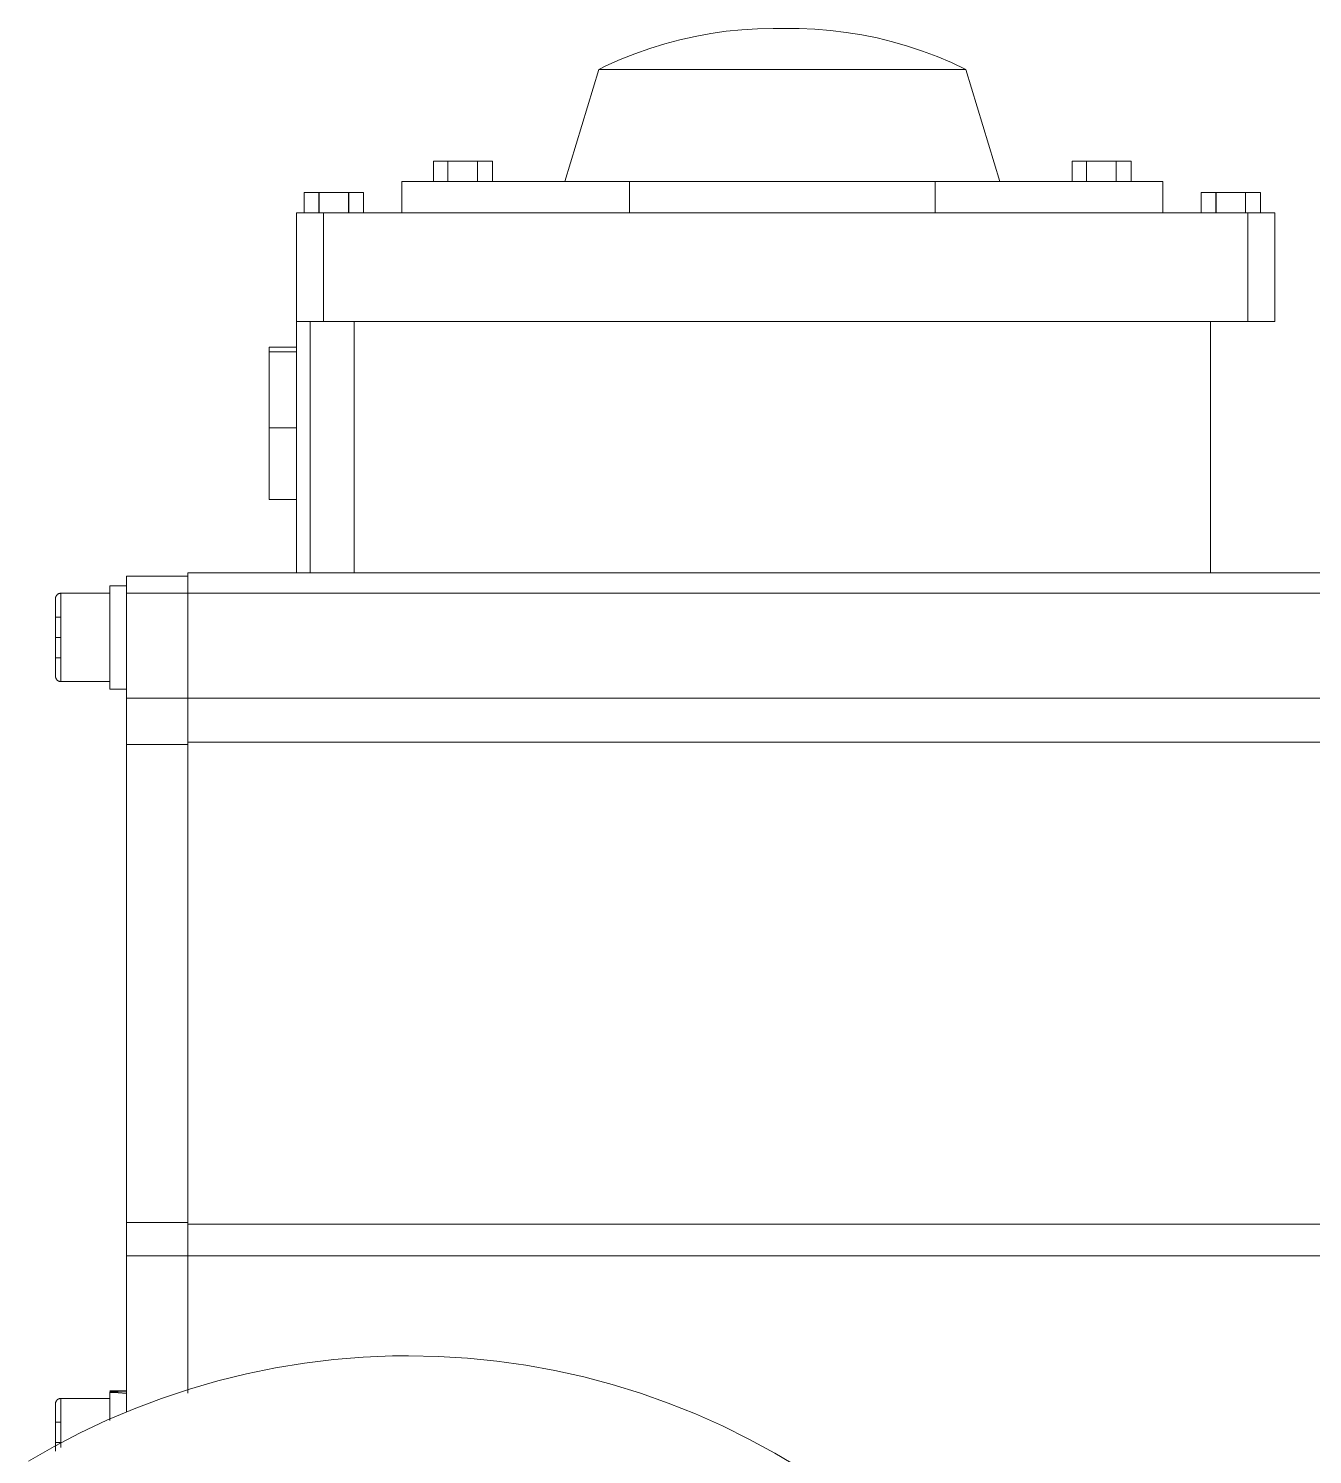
# Model space of a CAD drawing. Extents: x 0 to 160756, y 0 to 229247.
# Drawn here: x 46963.9 to 47152.9, y 70209.9 to 70419.8 of the extents above; entities that cross this region are included whole.
import ezdxf

# ---------------------------------------------------------------- set-up
doc = ezdxf.new("R2010")
doc.units = 0
doc.header["$LTSCALE"] = 10
doc.layers.add('XCM7P30CDA$0$G-IMPT', color=252, linetype='Continuous', lineweight=5)
doc.layers.add('XCM7P30CDA$0$細線', color=252, linetype='Continuous', lineweight=5)
doc.layers.add('XCM7P30CDA$0$U-CDA-PIPE', color=252, linetype='Continuous')

# ---------------------------------------------------------------- blocks, each defined once
blk = doc.blocks.new('XCM7P30CDA$0$控制閥-150mm - 150A_m_dwg-1112871-閥組')
at = {"layer": 'XCM7P30CDA$0$G-IMPT'}
for p, q in [((166253.7, -5655.58), (166255.02, -5655.6)), ((166255.02, -5655.6), (166256.34, -5655.58)), ((166228.02, -5661.6), (166223.02, -5678.1)), ((166228.02, -5661.6), (166250.33, -5661.6)), ((166228.02, -5661.6), (166282.02, -5661.6)), ((166228.02, -5661.6), (166282.02, -5661.6)), ((166282.02, -5661.6), (166228.02, -5661.6)), ((166250.58, -5661.6), (166282.02, -5661.6)), ((166287.02, -5678.1), (166282.02, -5661.6)), ((166203.67, -5678.1), (166203.67, -5675.1)), ((166205.88, -5675.1), (166203.67, -5675.1)), ((166203.67, -5678.1), (166203.67, -5675.1)), ((166205.88, -5675.1), (166203.67, -5675.1)), ((166205.88, -5678.1), (166205.88, -5675.1)), ((166210.23, -5675.1), (166205.88, -5675.1)), ((166205.88, -5678.1), (166205.88, -5675.1)), ((166210.23, -5675.1), (166205.88, -5675.1)), ((166210.23, -5678.1), (166210.23, -5675.1)), ((166212.37, -5675.1), (166210.23, -5675.1)), ((166210.23, -5678.1), (166210.23, -5675.1)), ((166212.37, -5675.1), (166210.23, -5675.1)), ((166212.37, -5678.1), (166212.37, -5675.1)), ((166212.37, -5678.1), (166212.37, -5675.1)), ((166297.67, -5678.1), (166297.67, -5675.1)), ((166299.88, -5675.1), (166297.67, -5675.1)), ((166297.67, -5678.1), (166297.67, -5675.1)), ((166299.88, -5675.1), (166297.67, -5675.1)), ((166299.88, -5678.1), (166299.88, -5675.1)), ((166304.23, -5675.1), (166299.88, -5675.1)), ((166299.88, -5678.1), (166299.88, -5675.1)), ((166304.23, -5675.1), (166299.88, -5675.1)), ((166304.23, -5678.1), (166304.23, -5675.1)), ((166306.37, -5675.1), (166304.23, -5675.1)), ((166304.23, -5678.1), (166304.23, -5675.1)), ((166306.37, -5675.1), (166304.23, -5675.1)), ((166306.37, -5678.1), (166306.37, -5675.1)), ((166306.37, -5678.1), (166306.37, -5675.1)), ((166199.02, -5678.1), (166232.52, -5678.1)), ((166199.02, -5682.7), (166199.02, -5678.1)), ((166205.88, -5678.1), (166203.67, -5678.1)), ((166205.88, -5678.1), (166203.67, -5678.1)), ((166210.23, -5678.1), (166205.88, -5678.1)), ((166210.23, -5678.1), (166205.88, -5678.1)), ((166212.37, -5678.1), (166210.23, -5678.1)), ((166212.37, -5678.1), (166210.23, -5678.1)), ((166287.02, -5678.1), (166223.02, -5678.1)), ((166223.02, -5678.1), (166287.02, -5678.1)), ((166277.52, -5678.1), (166232.52, -5678.1)), ((166232.52, -5678.1), (166277.52, -5678.1)), ((166232.52, -5682.7), (166232.52, -5678.1)), ((166232.52, -5682.7), (166232.52, -5678.1)), ((166277.52, -5678.1), (166311.02, -5678.1)), ((166277.52, -5682.7), (166277.52, -5678.1)), ((166277.52, -5682.7), (166277.52, -5678.1)), ((166299.88, -5678.1), (166297.67, -5678.1)), ((166299.88, -5678.1), (166297.67, -5678.1)), ((166304.23, -5678.1), (166299.88, -5678.1)), ((166304.23, -5678.1), (166299.88, -5678.1)), ((166306.37, -5678.1), (166304.23, -5678.1)), ((166306.37, -5678.1), (166304.23, -5678.1)), ((166311.02, -5678.1), (166311.02, -5682.7)), ((166184.67, -5682.7), (166184.67, -5679.7)), ((166186.83, -5679.7), (166184.67, -5679.7)), ((166186.83, -5679.7), (166184.67, -5679.7)), ((166184.67, -5682.7), (166184.67, -5679.81)), ((166186.83, -5682.7), (166186.83, -5679.7)), ((166191.18, -5679.7), (166186.83, -5679.7)), ((166191.18, -5679.7), (166186.83, -5679.7)), ((166186.83, -5682.7), (166186.83, -5679.81)), ((166186.86, -5682.7), (166186.86, -5679.81)), ((166186.86, -5682.7), (166186.86, -5679.81)), ((166191.18, -5682.7), (166191.18, -5679.7)), ((166193.37, -5679.7), (166191.18, -5679.7)), ((166193.37, -5679.7), (166191.18, -5679.7)), ((166191.18, -5682.7), (166191.18, -5679.81)), ((166191.21, -5679.81), (166191.21, -5682.7)), ((166191.21, -5679.81), (166191.21, -5682.7)), ((166193.37, -5682.7), (166193.37, -5679.7)), ((166193.37, -5682.7), (166193.37, -5679.81)), ((166316.67, -5682.7), (166316.67, -5679.7)), ((166318.83, -5679.7), (166316.67, -5679.7)), ((166318.83, -5679.7), (166316.67, -5679.7)), ((166316.67, -5682.7), (166316.67, -5679.81)), ((166318.83, -5682.7), (166318.83, -5679.7)), ((166323.18, -5679.7), (166318.83, -5679.7)), ((166323.18, -5679.7), (166318.83, -5679.7)), ((166318.83, -5682.7), (166318.83, -5679.81)), ((166318.86, -5682.7), (166318.86, -5679.81)), ((166318.86, -5682.7), (166318.86, -5679.81)), ((166323.18, -5682.7), (166323.18, -5679.7)), ((166325.37, -5679.7), (166323.18, -5679.7)), ((166325.37, -5679.7), (166323.18, -5679.7)), ((166323.18, -5682.7), (166323.18, -5679.81)), ((166323.21, -5679.81), (166323.21, -5682.7)), ((166323.21, -5679.81), (166323.21, -5682.7)), ((166325.37, -5682.7), (166325.37, -5679.7)), ((166325.37, -5682.7), (166325.37, -5679.81)), ((166182.52, -5682.7), (166182.52, -5698.7)), ((166186.52, -5682.7), (166182.52, -5682.7)), ((166182.52, -5682.7), (166186.52, -5682.7)), ((166182.52, -5682.7), (166182.52, -5698.7)), ((166182.52, -5698.7), (166182.52, -5682.7)), ((166186.83, -5682.7), (166184.67, -5682.7)), ((166186.83, -5682.7), (166184.67, -5682.7)), ((166186.52, -5698.7), (166186.52, -5682.7)), ((166186.52, -5682.7), (166322.52, -5682.7)), ((166186.52, -5682.7), (166186.52, -5698.7)), ((166191.18, -5682.7), (166186.83, -5682.7)), ((166191.18, -5682.7), (166186.83, -5682.7)), ((166193.37, -5682.7), (166191.18, -5682.7)), ((166193.37, -5682.7), (166191.18, -5682.7)), ((166232.52, -5682.7), (166199.02, -5682.7)), ((166277.52, -5682.7), (166232.52, -5682.7)), ((166232.52, -5682.7), (166277.52, -5682.7)), ((166311.02, -5682.7), (166277.52, -5682.7)), ((166318.83, -5682.7), (166316.67, -5682.7)), ((166318.83, -5682.7), (166316.67, -5682.7)), ((166323.18, -5682.7), (166318.83, -5682.7)), ((166323.18, -5682.7), (166318.83, -5682.7)), ((166322.52, -5682.7), (166322.52, -5698.7)), ((166322.52, -5682.7), (166326.52, -5682.7)), ((166326.52, -5682.7), (166322.52, -5682.7)), ((166322.52, -5698.7), (166322.52, -5682.7)), ((166325.37, -5682.7), (166323.18, -5682.7)), ((166325.37, -5682.7), (166323.18, -5682.7)), ((166326.52, -5698.7), (166326.52, -5682.7)), ((166326.52, -5682.7), (166326.52, -5698.7)), ((166326.52, -5698.7), (166326.52, -5682.7)), ((166186.52, -5698.7), (166182.52, -5698.7)), ((166182.52, -5698.7), (166186.52, -5698.7)), ((166322.52, -5698.7), (166186.52, -5698.7)), ((166318.02, -5698.7), (166192.02, -5698.7)), ((166192.02, -5698.7), (166192.02, -5735.7)), ((166252.01, -5698.7), (166258.03, -5698.7)), ((166258.03, -5698.7), (166252.01, -5698.7)), ((166318.02, -5735.7), (166318.02, -5698.7)), ((166324.52, -5698.7), (166318.02, -5698.7)), ((166318.02, -5698.7), (166318.02, -5735.7)), ((166322.52, -5698.7), (166326.52, -5698.7)), ((166326.52, -5698.7), (166322.52, -5698.7)), ((166324.52, -5698.7), (166324.52, -5735.7)), ((166324.52, -5698.7), (166326.52, -5698.7)), ((166326.52, -5698.7), (166324.52, -5698.7)), ((166324.52, -5698.7), (166324.52, -5735.7)), ((166326.52, -5735.7), (166326.52, -5698.7)), ((166326.52, -5698.7), (166326.52, -5712.27)), ((166326.52, -5711.39), (166326.52, -5698.7)), ((166326.52, -5703.15), (166326.52, -5702.48)), ((166326.52, -5702.48), (166330.52, -5702.48)), ((166326.52, -5712.27), (166326.52, -5703.15)), ((166330.52, -5703.15), (166326.52, -5703.15)), ((166330.52, -5703.15), (166330.52, -5702.48)), ((166330.52, -5714.37), (166330.52, -5703.15)), ((166326.52, -5711.39), (166326.52, -5715.13)), ((166326.52, -5716.01), (166326.52, -5712.27)), ((166326.52, -5712.27), (166326.52, -5714.37)), ((166326.52, -5714.37), (166330.52, -5714.37)), ((166326.52, -5714.37), (166326.52, -5716.01)), ((166330.52, -5724.92), (166330.52, -5714.37)), ((166326.52, -5735.7), (166326.52, -5715.13)), ((166326.52, -5724.92), (166326.52, -5716.01)), ((166326.52, -5716.01), (166326.52, -5735.7)), ((166326.52, -5724.92), (166330.52, -5724.92)), ((166342.52, -5735.7), (166167.52, -5735.7)), ((166167.52, -5735.7), (166342.52, -5735.7)), ((166167.52, -5735.7), (166342.52, -5735.7)), ((166318.02, -5735.7), (166192.02, -5735.7)), ((166207.56, -5735.7), (166204.77, -5735.7)), ((166207.56, -5735.7), (166204.77, -5735.7)), ((166204.77, -5735.7), (166207.56, -5735.7)), ((166204.77, -5735.7), (166207.56, -5735.7)), ((166207.57, -5735.7), (166207.57, -5735.7)), ((166207.57, -5735.7), (166207.57, -5735.7)), ((166208.27, -5735.7), (166208.27, -5735.7)), ((166208.27, -5735.7), (166208.27, -5735.7)), ((166211.77, -5735.7), (166208.27, -5735.7)), ((166211.77, -5735.7), (166208.27, -5735.7)), ((166208.27, -5735.7), (166211.77, -5735.7)), ((166208.27, -5735.7), (166211.77, -5735.7)), ((166215.02, -5735.7), (166215.02, -5735.7)), ((166215.02, -5735.7), (166215.02, -5735.7)), ((166215.02, -5735.7), (166215.02, -5735.7)), ((166215.02, -5735.7), (166215.02, -5735.7)), ((166249.52, -5735.7), (166260.52, -5735.7)), ((166260.52, -5735.7), (166249.52, -5735.7)), ((166249.52, -5735.7), (166249.52, -5735.7)), ((166260.52, -5735.7), (166249.52, -5735.7)), ((166260.52, -5735.7), (166249.52, -5735.7)), ((166258.03, -5735.7), (166252.01, -5735.7)), ((166252.01, -5735.7), (166258.03, -5735.7)), ((166260.52, -5735.7), (166260.52, -5735.7)), ((166295.02, -5735.7), (166293.05, -5735.7)), ((166293.05, -5735.7), (166295.02, -5735.7)), ((166295.02, -5735.7), (166293.05, -5735.7)), ((166293.05, -5735.7), (166295.02, -5735.7)), ((166295.02, -5735.7), (166295.02, -5735.7)), ((166295.02, -5735.7), (166295.02, -5735.7)), ((166305.27, -5735.7), (166298.27, -5735.7)), ((166305.27, -5735.7), (166298.27, -5735.7)), ((166298.27, -5735.7), (166305.27, -5735.7)), ((166298.27, -5735.7), (166305.27, -5735.7)), ((166301.77, -5735.7), (166301.77, -5735.7)), ((166301.77, -5735.7), (166301.77, -5735.7)), ((166301.77, -5735.7), (166301.77, -5735.7)), ((166301.77, -5735.7), (166301.77, -5735.7)), ((166324.52, -5735.7), (166318.02, -5735.7)), ((166324.52, -5735.7), (166326.52, -5735.7)), ((166326.52, -5735.7), (166324.52, -5735.7)), ((166342.52, -5738.7), (166342.52, -5735.7)), ((166342.52, -5735.7), (166342.52, -5738.7)), ((166351.52, -5736.2), (166342.52, -5736.2)), ((166342.52, -5738.7), (166342.52, -5736.2)), ((166342.52, -5736.2), (166342.52, -5738.7)), ((166342.52, -5736.2), (166351.52, -5736.2)), ((166351.52, -5736.2), (166342.52, -5736.2)), ((166351.52, -5736.2), (166351.52, -5738.7)), ((166351.52, -5738.7), (166351.52, -5736.2)), ((166352.75, -5737.59), (166351.52, -5737.6)), ((166351.52, -5737.6), (166351.52, -5739.99)), ((166351.52, -5739.98), (166351.52, -5737.6)), ((166351.52, -5737.6), (166351.52, -5739.99)), ((166351.52, -5739.98), (166351.52, -5737.6)), ((166351.52, -5741.21), (166351.52, -5737.6)), ((166351.52, -5741.21), (166351.52, -5737.6)), ((166353.98, -5737.59), (166353.3, -5737.59)), ((166353.98, -5737.59), (166353.3, -5737.59)), ((166353.98, -5737.59), (166353.3, -5737.59)), ((166353.98, -5739.68), (166353.98, -5737.59)), ((166353.98, -5752.8), (166353.98, -5737.59)), ((166353.98, -5737.63), (166353.98, -5740.05)), ((166353.98, -5737.63), (166353.98, -5740.05)), ((166353.98, -5738.74), (166353.98, -5737.63)), ((166353.98, -5738.74), (166353.98, -5737.63)), ((166342.52, -5738.7), (166167.52, -5738.7)), ((166167.52, -5738.7), (166206.21, -5738.7)), ((166210.33, -5738.7), (166212.96, -5738.7)), ((166217.08, -5738.7), (166249.52, -5738.7)), ((166260.52, -5738.7), (166292.97, -5738.7)), ((166297.07, -5738.7), (166299.71, -5738.7)), ((166303.83, -5738.7), (166342.52, -5738.7)), ((166342.52, -5738.7), (166342.52, -5754.13)), ((166342.52, -5754.13), (166342.52, -5738.7)), ((166351.52, -5738.7), (166342.52, -5738.7)), ((166351.52, -5738.7), (166342.52, -5738.7)), ((166351.52, -5754.13), (166351.52, -5738.7)), ((166353.96, -5739.68), (166353.98, -5738.74)), ((166353.96, -5739.68), (166353.98, -5738.74)), ((166361.18, -5738.7), (166353.98, -5738.7)), ((166361.18, -5738.7), (166353.98, -5738.7)), ((166353.98, -5738.7), (166353.98, -5751.7)), ((166353.98, -5738.7), (166353.98, -5751.7)), ((166353.98, -5751.7), (166353.98, -5738.74)), ((166353.98, -5751.7), (166353.98, -5738.74)), ((166361.18, -5738.7), (166361.18, -5741.95)), ((166361.18, -5745.2), (166361.18, -5738.7)), ((166361.18, -5738.7), (166361.18, -5741.95)), ((166361.18, -5738.7), (166361.18, -5739.83)), ((166361.98, -5750.9), (166361.98, -5739.5)), ((166361.98, -5739.5), (166361.98, -5750.9)), ((166351.52, -5740.12), (166351.52, -5752.81)), ((166351.52, -5752.81), (166351.52, -5740.12)), ((166351.52, -5740.12), (166351.52, -5752.81)), ((166351.52, -5752.81), (166351.52, -5740.12)), ((166353.98, -5752.8), (166353.98, -5740.06)), ((166353.98, -5740.3), (166353.98, -5752.81)), ((166353.98, -5740.3), (166353.98, -5752.81)), ((166361.18, -5740.6), (166361.18, -5742.01)), ((166361.98, -5745.2), (166361.98, -5740.26)), ((166361.98, -5740.26), (166361.98, -5745.2)), ((166361.98, -5742.2), (166361.18, -5742.2)), ((166361.98, -5742.2), (166361.18, -5742.2)), ((166361.98, -5742.2), (166361.98, -5745.2)), ((166361.98, -5742.2), (166361.98, -5745.2)), ((166342.52, -5747.7), (166342.52, -5744.7)), ((166361.18, -5745.2), (166361.18, -5751.7)), ((166361.98, -5745.2), (166361.18, -5745.2)), ((166361.98, -5745.2), (166361.18, -5745.2)), ((166361.98, -5745.2), (166361.98, -5750.14)), ((166361.98, -5750.14), (166361.98, -5745.2)), ((166361.98, -5745.2), (166361.98, -5748.2)), ((166361.98, -5745.2), (166361.98, -5748.2)), ((166342.52, -5751.7), (166342.52, -5747.7)), ((166361.98, -5748.2), (166361.18, -5748.2)), ((166361.98, -5748.2), (166361.18, -5748.2)), ((166361.18, -5751.7), (166361.18, -5748.39)), ((166361.18, -5748.45), (166361.18, -5751.7)), ((166361.18, -5748.45), (166361.18, -5751.7)), ((166353.98, -5751.7), (166361.18, -5751.7)), ((166353.98, -5751.7), (166361.18, -5751.7)), ((166167.52, -5754.13), (166342.52, -5754.13)), ((166342.52, -5754.13), (166342.52, -5760.6)), ((166342.52, -5754.13), (166342.52, -5760.96)), ((166342.52, -5760.96), (166342.52, -5754.13)), ((166351.52, -5754.13), (166342.52, -5754.13)), ((166351.52, -5754.13), (166342.52, -5754.13)), ((166351.52, -5752.81), (166353.98, -5752.81)), ((166351.52, -5754.13), (166351.52, -5760.96)), ((166351.52, -5760.96), (166351.52, -5754.13)), ((166167.52, -5760.6), (166342.52, -5760.6)), ((166342.52, -5760.6), (166342.52, -5831.55)), ((166342.52, -5831.32), (166342.52, -5760.96)), ((166342.52, -5760.96), (166351.52, -5760.96)), ((166342.52, -5831.32), (166342.52, -5760.96)), ((166351.52, -5760.96), (166342.52, -5760.96)), ((166351.52, -5760.96), (166351.52, -5831.32)), ((166351.52, -5831.32), (166351.52, -5760.96)), ((166342.52, -5779.4), (166342.52, -5775.35)), ((166342.52, -5803.7), (166342.52, -5779.4)), ((166167.52, -5831.55), (166342.52, -5831.55)), ((166351.52, -5831.32), (166342.52, -5831.32)), ((166342.52, -5831.32), (166342.52, -5836.2)), ((166342.52, -5836.2), (166342.52, -5831.32)), ((166351.52, -5831.32), (166342.52, -5831.32)), ((166342.52, -5831.55), (166342.52, -5836.2)), ((166351.52, -5831.32), (166351.52, -5836.2)), ((166351.52, -5836.2), (166351.52, -5831.32)), ((166342.52, -5836.2), (166167.52, -5836.2)), ((166342.52, -5836.2), (166342.52, -5856.45)), ((166342.52, -5856.45), (166342.52, -5836.2)), ((166351.52, -5836.2), (166342.52, -5836.2)), ((166351.52, -5836.2), (166342.52, -5836.2)), ((166351.52, -5859.18), (166351.52, -5836.2)), ((166353.98, -5856.09), (166351.52, -5856.09)), ((166353.98, -5856.09), (166351.52, -5856.09)), ((166351.52, -5858.84), (166351.52, -5856.09)), ((166351.52, -5857.08), (166351.52, -5856.09)), ((166351.52, -5859.18), (166351.52, -5856.3)), ((166351.52, -5856.34), (166351.52, -5858.93)), ((166351.52, -5856.47), (166351.52, -5858.86)), ((166353.98, -5856.21), (166353.98, -5860.22)), ((166353.98, -5857.29), (166353.98, -5856.21)), ((166353.98, -5860.43), (166353.98, -5856.35)), ((166361.18, -5857.2), (166353.98, -5857.2)), ((166361.18, -5857.2), (166353.98, -5857.2)), ((166353.98, -5857.2), (166353.98, -5860.45)), ((166353.98, -5860.45), (166353.98, -5857.2)), ((166361.18, -5860.51), (166361.18, -5857.2)), ((166361.18, -5863.7), (166361.18, -5857.2)), ((166361.18, -5857.2), (166361.18, -5860.51)), ((166361.18, -5857.2), (166361.18, -5860.51)), ((166351.52, -5858.87), (166351.52, -5857.41)), ((166351.52, -5859.18), (166351.52, -5857.41)), ((166353.96, -5859.44), (166353.98, -5858.61)), ((166353.98, -5860.39), (166353.98, -5857.31)), ((166353.98, -5857.41), (166353.98, -5860.12)), ((166353.98, -5858.25), (166353.98, -5857.47)), ((166353.98, -5857.66), (166353.98, -5860.22)), ((166353.98, -5858.61), (166353.98, -5857.66)), ((166353.98, -5860.14), (166353.98, -5858.61)), ((166361.98, -5863.7), (166361.98, -5858.76)), ((166361.98, -5858.76), (166361.98, -5863.7)), ((166361.98, -5863.7), (166361.98, -5858.76)), ((166361.98, -5858.76), (166361.98, -5863.7)), ((166361.98, -5860.7), (166361.18, -5860.7)), ((166361.98, -5860.7), (166361.18, -5860.7)), ((166361.98, -5860.7), (166361.98, -5863.7)), ((166361.98, -5860.83), (166361.98, -5863.7)), ((166361.18, -5863.7), (166361.18, -5864.41)), ((166361.98, -5863.7), (166361.18, -5863.7)), ((166361.98, -5863.7), (166361.18, -5863.7)), ((166361.98, -5863.7), (166361.18, -5863.7)), ((166361.98, -5863.7), (166361.18, -5863.7)), ((166361.98, -5863.7), (166361.98, -5864.98)), ((166361.98, -5864.98), (166361.98, -5863.7)), ((166361.98, -5863.7), (166361.98, -5864.98)), ((166361.98, -5864.98), (166361.98, -5863.7)), ((166361.98, -5863.7), (166361.98, -5864.76)), ((166361.98, -5863.7), (166361.98, -5864.76))]:
    blk.add_line(p, q, dxfattribs=at)
at = {"layer": 'XCM7P30CDA$0$G-IMPT', "flags": 128}
for points in [[(166228.02, -5661.6), (166230.11, -5660.61), (166232.24, -5659.71), (166234.41, -5658.9), (166236.6, -5658.17), (166238.82, -5657.53), (166241.07, -5656.98), (166243.33, -5656.52), (166245.62, -5656.15), (166247.91, -5655.88), (166250.22, -5655.69), (166252.53, -5655.6), (166253.7, -5655.58)], [(166228.02, -5661.6), (166230.11, -5660.61), (166232.24, -5659.71), (166234.41, -5658.9), (166236.6, -5658.17), (166238.82, -5657.53), (166241.07, -5656.98), (166243.33, -5656.52), (166245.62, -5656.15), (166247.91, -5655.88), (166250.22, -5655.69), (166252.53, -5655.6), (166253.7, -5655.58)], [(166256.34, -5655.58), (166256.34, -5655.58), (166256.33, -5655.58), (166256.33, -5655.58), (166256.32, -5655.58), (166256.31, -5655.58), (166256.29, -5655.58), (166256.28, -5655.58), (166256.26, -5655.58), (166256.24, -5655.58), (166256.22, -5655.58), (166256.19, -5655.58), (166256.17, -5655.58), (166256.14, -5655.58), (166256.11, -5655.58), (166256.08, -5655.58), (166256.05, -5655.58), (166256.02, -5655.58), (166255.98, -5655.58), (166255.94, -5655.58), (166255.9, -5655.58), (166255.86, -5655.58), (166255.82, -5655.58), (166255.78, -5655.58), (166255.74, -5655.58), (166255.69, -5655.58), (166255.64, -5655.58), (166255.6, -5655.58), (166255.55, -5655.58), (166255.5, -5655.58), (166255.45, -5655.58), (166255.4, -5655.58), (166255.35, -5655.58), (166255.3, -5655.58), (166255.25, -5655.58), (166255.19, -5655.58), (166255.14, -5655.58), (166255.09, -5655.58), (166255.04, -5655.58), (166254.98, -5655.58), (166254.93, -5655.58), (166254.88, -5655.58), (166254.82, -5655.58), (166254.77, -5655.58), (166254.72, -5655.58), (166254.67, -5655.58), (166254.62, -5655.58), (166254.57, -5655.58), (166254.52, -5655.58), (166254.47, -5655.58), (166254.42, -5655.58), (166254.38, -5655.58), (166254.33, -5655.58), (166254.29, -5655.58), (166254.24, -5655.58), (166254.2, -5655.58), (166254.16, -5655.58), (166254.12, -5655.58), (166254.08, -5655.58), (166254.04, -5655.58), (166254.01, -5655.58), (166253.98, -5655.58), (166253.94, -5655.58), (166253.91, -5655.58), (166253.89, -5655.58), (166253.86, -5655.58), (166253.84, -5655.58), (166253.81, -5655.58), (166253.79, -5655.58), (166253.77, -5655.58), (166253.76, -5655.58), (166253.74, -5655.58), (166253.73, -5655.58), (166253.72, -5655.58), (166253.71, -5655.58), (166253.7, -5655.58), (166253.7, -5655.58), (166253.7, -5655.58)], [(166253.7, -5655.58), (166253.7, -5655.58), (166253.71, -5655.58), (166253.71, -5655.58), (166253.72, -5655.58), (166253.74, -5655.58), (166253.75, -5655.58), (166253.76, -5655.58), (166253.78, -5655.58), (166253.8, -5655.58), (166253.82, -5655.58), (166253.85, -5655.58), (166253.87, -5655.58), (166253.9, -5655.58), (166253.93, -5655.58), (166253.96, -5655.58), (166253.99, -5655.58), (166254.03, -5655.58), (166254.06, -5655.58), (166254.1, -5655.58), (166254.14, -5655.58), (166254.18, -5655.58), (166254.22, -5655.58), (166254.26, -5655.58), (166254.31, -5655.58), (166254.35, -5655.58), (166254.4, -5655.58), (166254.44, -5655.58), (166254.49, -5655.58), (166254.54, -5655.58), (166254.59, -5655.58), (166254.64, -5655.58), (166254.69, -5655.58), (166254.74, -5655.58), (166254.8, -5655.58), (166254.85, -5655.58), (166254.9, -5655.58), (166254.95, -5655.58), (166255.01, -5655.58), (166255.06, -5655.58), (166255.11, -5655.58), (166255.16, -5655.58), (166255.22, -5655.58), (166255.27, -5655.58), (166255.32, -5655.58), (166255.37, -5655.58), (166255.42, -5655.58), (166255.47, -5655.58), (166255.52, -5655.58), (166255.57, -5655.58), (166255.62, -5655.58), (166255.67, -5655.58), (166255.71, -5655.58), (166255.76, -5655.58), (166255.8, -5655.58), (166255.84, -5655.58), (166255.88, -5655.58), (166255.92, -5655.58), (166255.96, -5655.58), (166256, -5655.58), (166256.03, -5655.58), (166256.07, -5655.58), (166256.1, -5655.58), (166256.13, -5655.58), (166256.15, -5655.58), (166256.18, -5655.58), (166256.21, -5655.58), (166256.23, -5655.58), (166256.25, -5655.58), (166256.27, -5655.58), (166256.28, -5655.58), (166256.3, -5655.58), (166256.31, -5655.58), (166256.32, -5655.58), (166256.33, -5655.58), (166256.34, -5655.58), (166256.34, -5655.58), (166256.34, -5655.58)], [(166256.34, -5655.58), (166256.34, -5655.58), (166256.33, -5655.58), (166256.33, -5655.58), (166256.32, -5655.58), (166256.31, -5655.58), (166256.29, -5655.58), (166256.28, -5655.58), (166256.26, -5655.58), (166256.24, -5655.58), (166256.22, -5655.58), (166256.19, -5655.58), (166256.17, -5655.58), (166256.14, -5655.58), (166256.11, -5655.58), (166256.08, -5655.58), (166256.05, -5655.58), (166256.02, -5655.58), (166255.98, -5655.58), (166255.94, -5655.58), (166255.9, -5655.58), (166255.86, -5655.58), (166255.82, -5655.58), (166255.78, -5655.58), (166255.74, -5655.58), (166255.69, -5655.58), (166255.64, -5655.58), (166255.6, -5655.58), (166255.55, -5655.58), (166255.5, -5655.58), (166255.45, -5655.58), (166255.4, -5655.58), (166255.35, -5655.58), (166255.3, -5655.58), (166255.25, -5655.58), (166255.19, -5655.58), (166255.14, -5655.58), (166255.09, -5655.58), (166255.04, -5655.58), (166254.98, -5655.58), (166254.93, -5655.58), (166254.88, -5655.58), (166254.82, -5655.58), (166254.77, -5655.58), (166254.72, -5655.58), (166254.67, -5655.58), (166254.62, -5655.58), (166254.57, -5655.58), (166254.52, -5655.58), (166254.47, -5655.58), (166254.42, -5655.58), (166254.38, -5655.58), (166254.33, -5655.58), (166254.29, -5655.58), (166254.24, -5655.58), (166254.2, -5655.58), (166254.16, -5655.58), (166254.12, -5655.58), (166254.08, -5655.58), (166254.04, -5655.58), (166254.01, -5655.58), (166253.98, -5655.58), (166253.94, -5655.58), (166253.91, -5655.58), (166253.89, -5655.58), (166253.86, -5655.58), (166253.84, -5655.58), (166253.81, -5655.58), (166253.79, -5655.58), (166253.77, -5655.58), (166253.76, -5655.58), (166253.74, -5655.58), (166253.73, -5655.58), (166253.72, -5655.58), (166253.71, -5655.58), (166253.7, -5655.58), (166253.7, -5655.58), (166253.7, -5655.58)], [(166253.7, -5655.58), (166253.7, -5655.58), (166253.71, -5655.58), (166253.71, -5655.58), (166253.72, -5655.58), (166253.74, -5655.58), (166253.75, -5655.58), (166253.76, -5655.58), (166253.78, -5655.58), (166253.8, -5655.58), (166253.82, -5655.58), (166253.85, -5655.58), (166253.87, -5655.58), (166253.9, -5655.58), (166253.93, -5655.58), (166253.96, -5655.58), (166253.99, -5655.58), (166254.03, -5655.58), (166254.06, -5655.58), (166254.1, -5655.58), (166254.14, -5655.58), (166254.18, -5655.58), (166254.22, -5655.58), (166254.26, -5655.58), (166254.31, -5655.58), (166254.35, -5655.58), (166254.4, -5655.58), (166254.44, -5655.58), (166254.49, -5655.58), (166254.54, -5655.58), (166254.59, -5655.58), (166254.64, -5655.58), (166254.69, -5655.58), (166254.74, -5655.58), (166254.8, -5655.58), (166254.85, -5655.58), (166254.9, -5655.58), (166254.95, -5655.58), (166255.01, -5655.58), (166255.06, -5655.58), (166255.11, -5655.58), (166255.16, -5655.58), (166255.22, -5655.58), (166255.27, -5655.58), (166255.32, -5655.58), (166255.37, -5655.58), (166255.42, -5655.58), (166255.47, -5655.58), (166255.52, -5655.58), (166255.57, -5655.58), (166255.62, -5655.58), (166255.67, -5655.58), (166255.71, -5655.58), (166255.76, -5655.58), (166255.8, -5655.58), (166255.84, -5655.58), (166255.88, -5655.58), (166255.92, -5655.58), (166255.96, -5655.58), (166256, -5655.58), (166256.03, -5655.58), (166256.07, -5655.58), (166256.1, -5655.58), (166256.13, -5655.58), (166256.15, -5655.58), (166256.18, -5655.58), (166256.21, -5655.58), (166256.23, -5655.58), (166256.25, -5655.58), (166256.27, -5655.58), (166256.28, -5655.58), (166256.3, -5655.58), (166256.31, -5655.58), (166256.32, -5655.58), (166256.33, -5655.58), (166256.34, -5655.58), (166256.34, -5655.58), (166256.34, -5655.58)], [(166256.34, -5655.58), (166258.66, -5655.63), (166260.96, -5655.77), (166263.26, -5656), (166265.55, -5656.32), (166267.83, -5656.74), (166270.09, -5657.24), (166272.32, -5657.84), (166274.53, -5658.52), (166276.71, -5659.29), (166278.86, -5660.15), (166280.97, -5661.09), (166282.02, -5661.6)], [(166256.34, -5655.58), (166258.66, -5655.63), (166260.96, -5655.77), (166263.26, -5656), (166265.55, -5656.32), (166267.83, -5656.74), (166270.09, -5657.24), (166272.32, -5657.84), (166274.53, -5658.52), (166276.71, -5659.29), (166278.86, -5660.15), (166280.97, -5661.09), (166282.02, -5661.6)], [(166353.98, -5737.59), (166352.75, -5737.59), (166351.52, -5737.6)], [(166351.52, -5737.6), (166352.75, -5737.61), (166353.98, -5737.63)], [(166351.52, -5737.6), (166352.75, -5737.61), (166353.98, -5737.63)], [(166361.18, -5738.7), (166361.21, -5738.7), (166361.24, -5738.7), (166361.28, -5738.71), (166361.31, -5738.71), (166361.34, -5738.72), (166361.37, -5738.72), (166361.4, -5738.73), (166361.43, -5738.74), (166361.46, -5738.75), (166361.49, -5738.76), (166361.52, -5738.78), (166361.55, -5738.79), (166361.58, -5738.81), (166361.61, -5738.82), (166361.63, -5738.84), (166361.66, -5738.86), (166361.68, -5738.88), (166361.71, -5738.9), (166361.73, -5738.92), (166361.75, -5738.94), (166361.78, -5738.97), (166361.8, -5738.99), (166361.82, -5739.02), (166361.84, -5739.04), (166361.85, -5739.07), (166361.87, -5739.1), (166361.89, -5739.12), (166361.9, -5739.15), (166361.91, -5739.18), (166361.93, -5739.21), (166361.94, -5739.24), (166361.95, -5739.27), (166361.96, -5739.3), (166361.96, -5739.33), (166361.97, -5739.36), (166361.97, -5739.4), (166361.98, -5739.43), (166361.98, -5739.46), (166361.98, -5739.49), (166361.98, -5739.5)], [(166361.24, -5738.7), (166361.28, -5738.71), (166361.31, -5738.71), (166361.34, -5738.72), (166361.37, -5738.72), (166361.4, -5738.73), (166361.43, -5738.74), (166361.46, -5738.75), (166361.49, -5738.76), (166361.52, -5738.78), (166361.55, -5738.79), (166361.58, -5738.81), (166361.61, -5738.82), (166361.63, -5738.84), (166361.66, -5738.86), (166361.68, -5738.88), (166361.71, -5738.9), (166361.73, -5738.92), (166361.75, -5738.94), (166361.78, -5738.97), (166361.8, -5738.99), (166361.82, -5739.02), (166361.84, -5739.04), (166361.85, -5739.07), (166361.87, -5739.1), (166361.89, -5739.12), (166361.9, -5739.15), (166361.91, -5739.18), (166361.93, -5739.21), (166361.94, -5739.24), (166361.95, -5739.27), (166361.96, -5739.3), (166361.96, -5739.33), (166361.97, -5739.36), (166361.97, -5739.4), (166361.98, -5739.43), (166361.98, -5739.46), (166361.98, -5739.49), (166361.98, -5739.5)], [(166361.98, -5742.22), (166361.98, -5742.03), (166361.98, -5741.85), (166361.98, -5741.66), (166361.98, -5741.49), (166361.98, -5741.32), (166361.98, -5741.15), (166361.98, -5741), (166361.98, -5740.85), (166361.98, -5740.7), (166361.98, -5740.57), (166361.98, -5740.44), (166361.98, -5740.32), (166361.98, -5740.2), (166361.98, -5740.1), (166361.98, -5740), (166361.98, -5739.91), (166361.98, -5739.83), (166361.98, -5739.76), (166361.98, -5739.69), (166361.98, -5739.64), (166361.98, -5739.59), (166361.98, -5739.56), (166361.98, -5739.53), (166361.98, -5739.51), (166361.98, -5739.5), (166361.98, -5739.5)], [(166361.98, -5739.5), (166361.98, -5739.5), (166361.98, -5739.52), (166361.98, -5739.54), (166361.98, -5739.57), (166361.98, -5739.61), (166361.98, -5739.66), (166361.98, -5739.72), (166361.98, -5739.79), (166361.98, -5739.87), (166361.98, -5739.95), (166361.98, -5740.04), (166361.98, -5740.14), (166361.98, -5740.25), (166361.98, -5740.37), (166361.98, -5740.5), (166361.98, -5740.63), (166361.98, -5740.77), (166361.98, -5740.91), (166361.98, -5741.07), (166361.98, -5741.23), (166361.98, -5741.4), (166361.98, -5741.57), (166361.98, -5741.75), (166361.98, -5741.93), (166361.98, -5742.12)], [(166361.98, -5745.2), (166361.98, -5744.97), (166361.98, -5744.74), (166361.98, -5744.52), (166361.98, -5744.29), (166361.98, -5744.07), (166361.98, -5743.85), (166361.98, -5743.62), (166361.98, -5743.41), (166361.98, -5743.19), (166361.98, -5742.98), (166361.98, -5742.77), (166361.98, -5742.57), (166361.98, -5742.37), (166361.98, -5742.17), (166361.98, -5741.98), (166361.98, -5741.8), (166361.98, -5741.62), (166361.98, -5741.44), (166361.98, -5741.27), (166361.98, -5741.11), (166361.98, -5740.96), (166361.98, -5740.81), (166361.98, -5740.67), (166361.98, -5740.53), (166361.98, -5740.4), (166361.98, -5740.28), (166361.98, -5740.17), (166361.98, -5740.07), (166361.98, -5739.97), (166361.98, -5739.89), (166361.98, -5739.81), (166361.98, -5739.74), (166361.98, -5739.68), (166361.98, -5739.63), (166361.98, -5739.58), (166361.98, -5739.55), (166361.98, -5739.52), (166361.98, -5739.51), (166361.98, -5739.5)], [(166361.98, -5739.5), (166361.98, -5739.5), (166361.98, -5739.52), (166361.98, -5739.54), (166361.98, -5739.57), (166361.98, -5739.61), (166361.98, -5739.66), (166361.98, -5739.72), (166361.98, -5739.79), (166361.98, -5739.87), (166361.98, -5739.95), (166361.98, -5740.04), (166361.98, -5740.14), (166361.98, -5740.25), (166361.98, -5740.37), (166361.98, -5740.5), (166361.98, -5740.63), (166361.98, -5740.77), (166361.98, -5740.91), (166361.98, -5741.07), (166361.98, -5741.23), (166361.98, -5741.4), (166361.98, -5741.57), (166361.98, -5741.75), (166361.98, -5741.93), (166361.98, -5742.12), (166361.98, -5742.31), (166361.98, -5742.51), (166361.98, -5742.72), (166361.98, -5742.92), (166361.98, -5743.13), (166361.98, -5743.35), (166361.98, -5743.57), (166361.98, -5743.79), (166361.98, -5744.01), (166361.98, -5744.23), (166361.98, -5744.46), (166361.98, -5744.68), (166361.98, -5744.91), (166361.98, -5745.14), (166361.98, -5745.2)], [(166361.98, -5745.2), (166361.98, -5745.43), (166361.98, -5745.66), (166361.98, -5745.88), (166361.98, -5746.11), (166361.98, -5746.33), (166361.98, -5746.55), (166361.98, -5746.78), (166361.98, -5746.99), (166361.98, -5747.21), (166361.98, -5747.42), (166361.98, -5747.63), (166361.98, -5747.83), (166361.98, -5748.03), (166361.98, -5748.23), (166361.98, -5748.42), (166361.98, -5748.6), (166361.98, -5748.78), (166361.98, -5748.96), (166361.98, -5749.13), (166361.98, -5749.29), (166361.98, -5749.44), (166361.98, -5749.59), (166361.98, -5749.73), (166361.98, -5749.87), (166361.98, -5750), (166361.98, -5750.12), (166361.98, -5750.23), (166361.98, -5750.33), (166361.98, -5750.43), (166361.98, -5750.51), (166361.98, -5750.59), (166361.98, -5750.66), (166361.98, -5750.72), (166361.98, -5750.77), (166361.98, -5750.82), (166361.98, -5750.85), (166361.98, -5750.88), (166361.98, -5750.89), (166361.98, -5750.9)], [(166361.98, -5750.9), (166361.98, -5750.9), (166361.98, -5750.88), (166361.98, -5750.86), (166361.98, -5750.83), (166361.98, -5750.79), (166361.98, -5750.74), (166361.98, -5750.68), (166361.98, -5750.61), (166361.98, -5750.53), (166361.98, -5750.45), (166361.98, -5750.36), (166361.98, -5750.26), (166361.98, -5750.15), (166361.98, -5750.03), (166361.98, -5749.9), (166361.98, -5749.77), (166361.98, -5749.63), (166361.98, -5749.49), (166361.98, -5749.33), (166361.98, -5749.17), (166361.98, -5749), (166361.98, -5748.83), (166361.98, -5748.65), (166361.98, -5748.47), (166361.98, -5748.28), (166361.98, -5748.09), (166361.98, -5747.89), (166361.98, -5747.68), (166361.98, -5747.48), (166361.98, -5747.27), (166361.98, -5747.05), (166361.98, -5746.83), (166361.98, -5746.61), (166361.98, -5746.39), (166361.98, -5746.17), (166361.98, -5745.94), (166361.98, -5745.72), (166361.98, -5745.49), (166361.98, -5745.26), (166361.98, -5745.2)], [(166361.98, -5748.18), (166361.98, -5748.37), (166361.98, -5748.55), (166361.98, -5748.74), (166361.98, -5748.91), (166361.98, -5749.08), (166361.98, -5749.25), (166361.98, -5749.4), (166361.98, -5749.55), (166361.98, -5749.7), (166361.98, -5749.83), (166361.98, -5749.96), (166361.98, -5750.08), (166361.98, -5750.2), (166361.98, -5750.3), (166361.98, -5750.4), (166361.98, -5750.49), (166361.98, -5750.57), (166361.98, -5750.64), (166361.98, -5750.71), (166361.98, -5750.76), (166361.98, -5750.81), (166361.98, -5750.84), (166361.98, -5750.87), (166361.98, -5750.89), (166361.98, -5750.9), (166361.98, -5750.9)], [(166361.98, -5750.9), (166361.98, -5750.9), (166361.98, -5750.88), (166361.98, -5750.86), (166361.98, -5750.83), (166361.98, -5750.79), (166361.98, -5750.74), (166361.98, -5750.68), (166361.98, -5750.61), (166361.98, -5750.53), (166361.98, -5750.45), (166361.98, -5750.36), (166361.98, -5750.26), (166361.98, -5750.15), (166361.98, -5750.03), (166361.98, -5749.9), (166361.98, -5749.77), (166361.98, -5749.63), (166361.98, -5749.49), (166361.98, -5749.33), (166361.98, -5749.17), (166361.98, -5749), (166361.98, -5748.83), (166361.98, -5748.65), (166361.98, -5748.47), (166361.98, -5748.28)], [(166361.98, -5750.9), (166361.98, -5750.93), (166361.98, -5750.96), (166361.97, -5751), (166361.97, -5751.03), (166361.96, -5751.06), (166361.96, -5751.09), (166361.95, -5751.12), (166361.94, -5751.15), (166361.93, -5751.18), (166361.92, -5751.21), (166361.9, -5751.24), (166361.89, -5751.27), (166361.87, -5751.3), (166361.86, -5751.32), (166361.84, -5751.35), (166361.82, -5751.38), (166361.8, -5751.4), (166361.78, -5751.43), (166361.76, -5751.45), (166361.74, -5751.47), (166361.71, -5751.5), (166361.69, -5751.52), (166361.67, -5751.54), (166361.64, -5751.56), (166361.61, -5751.57), (166361.59, -5751.59), (166361.56, -5751.61), (166361.53, -5751.62), (166361.5, -5751.63), (166361.47, -5751.65), (166361.44, -5751.66), (166361.41, -5751.67), (166361.38, -5751.67), (166361.35, -5751.68), (166361.32, -5751.69), (166361.29, -5751.69), (166361.25, -5751.7), (166361.22, -5751.7), (166361.19, -5751.7), (166361.18, -5751.7)], [(166361.98, -5750.9), (166361.98, -5750.93), (166361.98, -5750.96), (166361.97, -5751), (166361.97, -5751.03), (166361.96, -5751.06), (166361.96, -5751.09), (166361.95, -5751.12), (166361.94, -5751.15), (166361.93, -5751.18), (166361.92, -5751.21), (166361.9, -5751.24), (166361.89, -5751.27), (166361.87, -5751.3), (166361.86, -5751.32), (166361.84, -5751.35), (166361.82, -5751.38), (166361.8, -5751.4), (166361.78, -5751.43), (166361.76, -5751.45), (166361.74, -5751.47), (166361.71, -5751.5), (166361.69, -5751.52), (166361.67, -5751.54), (166361.64, -5751.56), (166361.61, -5751.57), (166361.59, -5751.59), (166361.56, -5751.61), (166361.53, -5751.62), (166361.5, -5751.63), (166361.47, -5751.65), (166361.44, -5751.66), (166361.41, -5751.67), (166361.38, -5751.67), (166361.35, -5751.68), (166361.32, -5751.69), (166361.29, -5751.69), (166361.25, -5751.7), (166361.22, -5751.7)], [(166310.02, -5850.92), (166305.68, -5851.01), (166301.35, -5851.27), (166297.03, -5851.7), (166292.74, -5852.31), (166288.47, -5853.08), (166284.24, -5854.03), (166280.04, -5855.15), (166275.9, -5856.43), (166271.81, -5857.88), (166267.78, -5859.49), (166263.82, -5861.25), (166259.93, -5863.18), (166256.12, -5865.26), (166252.4, -5867.49)], [(166365.94, -5866.45), (166362.18, -5864.28), (166358.33, -5862.28), (166354.41, -5860.42), (166350.42, -5858.72), (166346.36, -5857.19), (166342.24, -5855.82), (166338.08, -5854.61), (166333.86, -5853.57), (166329.61, -5852.71), (166325.33, -5852.01), (166321.02, -5851.48), (166316.7, -5851.13), (166312.36, -5850.95), (166310.02, -5850.92)], [(166351.52, -5856.3), (166352.75, -5856.25), (166353.98, -5856.21)], [(166353.98, -5856.35), (166352.75, -5856.4), (166351.52, -5856.47)], [(166361.18, -5857.2), (166361.21, -5857.2), (166361.24, -5857.2), (166361.28, -5857.21), (166361.31, -5857.21), (166361.34, -5857.22), (166361.37, -5857.22), (166361.4, -5857.23), (166361.43, -5857.24), (166361.46, -5857.25), (166361.49, -5857.26), (166361.52, -5857.28), (166361.55, -5857.29), (166361.58, -5857.31), (166361.61, -5857.32), (166361.63, -5857.34), (166361.66, -5857.36), (166361.68, -5857.38), (166361.71, -5857.4), (166361.73, -5857.42), (166361.75, -5857.44), (166361.78, -5857.47), (166361.8, -5857.49), (166361.82, -5857.52), (166361.84, -5857.54), (166361.85, -5857.57), (166361.87, -5857.6), (166361.89, -5857.62), (166361.9, -5857.65), (166361.91, -5857.68), (166361.93, -5857.71), (166361.94, -5857.74), (166361.95, -5857.77), (166361.96, -5857.8), (166361.96, -5857.83), (166361.97, -5857.86), (166361.97, -5857.9), (166361.98, -5857.93), (166361.98, -5857.96), (166361.98, -5857.99), (166361.98, -5858)], [(166361.24, -5857.2), (166361.28, -5857.21), (166361.31, -5857.21), (166361.34, -5857.22), (166361.37, -5857.22), (166361.4, -5857.23), (166361.43, -5857.24), (166361.46, -5857.25), (166361.49, -5857.26), (166361.52, -5857.28), (166361.55, -5857.29), (166361.58, -5857.31), (166361.61, -5857.32), (166361.63, -5857.34), (166361.66, -5857.36), (166361.68, -5857.38), (166361.71, -5857.4), (166361.73, -5857.42), (166361.75, -5857.44), (166361.78, -5857.47), (166361.8, -5857.49), (166361.82, -5857.52), (166361.84, -5857.54), (166361.85, -5857.57), (166361.87, -5857.6), (166361.89, -5857.62), (166361.9, -5857.65), (166361.91, -5857.68), (166361.93, -5857.71), (166361.94, -5857.74), (166361.95, -5857.77), (166361.96, -5857.8), (166361.96, -5857.83), (166361.97, -5857.86), (166361.97, -5857.9), (166361.98, -5857.93), (166361.98, -5857.96), (166361.98, -5857.99), (166361.98, -5858)], [(166361.98, -5863.7), (166361.98, -5863.47), (166361.98, -5863.24), (166361.98, -5863.02), (166361.98, -5862.79), (166361.98, -5862.57), (166361.98, -5862.35), (166361.98, -5862.12), (166361.98, -5861.91), (166361.98, -5861.69), (166361.98, -5861.48), (166361.98, -5861.27), (166361.98, -5861.07), (166361.98, -5860.87), (166361.98, -5860.67), (166361.98, -5860.48), (166361.98, -5860.3), (166361.98, -5860.12), (166361.98, -5859.94), (166361.98, -5859.77), (166361.98, -5859.61), (166361.98, -5859.46), (166361.98, -5859.31), (166361.98, -5859.17), (166361.98, -5859.03), (166361.98, -5858.9), (166361.98, -5858.78), (166361.98, -5858.67), (166361.98, -5858.57), (166361.98, -5858.47), (166361.98, -5858.39), (166361.98, -5858.31), (166361.98, -5858.24), (166361.98, -5858.18), (166361.98, -5858.13), (166361.98, -5858.08), (166361.98, -5858.05), (166361.98, -5858.02), (166361.98, -5858.01), (166361.98, -5858)], [(166361.98, -5858), (166361.98, -5858), (166361.98, -5858.02), (166361.98, -5858.04), (166361.98, -5858.07), (166361.98, -5858.11), (166361.98, -5858.16), (166361.98, -5858.22), (166361.98, -5858.29), (166361.98, -5858.37), (166361.98, -5858.45), (166361.98, -5858.54), (166361.98, -5858.64), (166361.98, -5858.75), (166361.98, -5858.87), (166361.98, -5859), (166361.98, -5859.13), (166361.98, -5859.27), (166361.98, -5859.41), (166361.98, -5859.57), (166361.98, -5859.73), (166361.98, -5859.9), (166361.98, -5860.07), (166361.98, -5860.25), (166361.98, -5860.43), (166361.98, -5860.62), (166361.98, -5860.81), (166361.98, -5861.01), (166361.98, -5861.22), (166361.98, -5861.42), (166361.98, -5861.63), (166361.98, -5861.85), (166361.98, -5862.07), (166361.98, -5862.29), (166361.98, -5862.51), (166361.98, -5862.73), (166361.98, -5862.96), (166361.98, -5863.18), (166361.98, -5863.41), (166361.98, -5863.64), (166361.98, -5863.7)], [(166361.98, -5860.67), (166361.98, -5860.48), (166361.98, -5860.3), (166361.98, -5860.12), (166361.98, -5859.94), (166361.98, -5859.77), (166361.98, -5859.61), (166361.98, -5859.46), (166361.98, -5859.31), (166361.98, -5859.17), (166361.98, -5859.03), (166361.98, -5858.9), (166361.98, -5858.78), (166361.98, -5858.67), (166361.98, -5858.57), (166361.98, -5858.47), (166361.98, -5858.39), (166361.98, -5858.31), (166361.98, -5858.24), (166361.98, -5858.18), (166361.98, -5858.13), (166361.98, -5858.08), (166361.98, -5858.05), (166361.98, -5858.02), (166361.98, -5858.01), (166361.98, -5858)], [(166361.98, -5858), (166361.98, -5858), (166361.98, -5858.02), (166361.98, -5858.04), (166361.98, -5858.07), (166361.98, -5858.11), (166361.98, -5858.16), (166361.98, -5858.22), (166361.98, -5858.29), (166361.98, -5858.37), (166361.98, -5858.45), (166361.98, -5858.54), (166361.98, -5858.64), (166361.98, -5858.75), (166361.98, -5858.87), (166361.98, -5859), (166361.98, -5859.13), (166361.98, -5859.27), (166361.98, -5859.41), (166361.98, -5859.57), (166361.98, -5859.73), (166361.98, -5859.9), (166361.98, -5860.07), (166361.98, -5860.25), (166361.98, -5860.43), (166361.98, -5860.62)], [(166361.98, -5863.7), (166361.98, -5863.93), (166361.98, -5864.16), (166361.98, -5864.38), (166361.98, -5864.61), (166361.98, -5864.83)], [(166361.98, -5864.67), (166361.98, -5864.44), (166361.98, -5864.22), (166361.98, -5863.99), (166361.98, -5863.76), (166361.98, -5863.7)]]:
    blk.add_lwpolyline(points, dxfattribs=at)
at = {"layer": 'XCM7P30CDA$0$細線', "flags": 128}
for points in [[(166361.55, -5738.79), (166361.58, -5738.81), (166361.61, -5738.82), (166361.63, -5738.84), (166361.66, -5738.86), (166361.68, -5738.88), (166361.71, -5738.9), (166361.73, -5738.92), (166361.75, -5738.94), (166361.78, -5738.97), (166361.8, -5738.99), (166361.82, -5739.02), (166361.84, -5739.04), (166361.85, -5739.07), (166361.87, -5739.1), (166361.89, -5739.12)], [(166361.55, -5738.79), (166361.58, -5738.81), (166361.61, -5738.82), (166361.63, -5738.84), (166361.66, -5738.86), (166361.68, -5738.88), (166361.71, -5738.9), (166361.73, -5738.92), (166361.75, -5738.94), (166361.78, -5738.97), (166361.8, -5738.99), (166361.82, -5739.02), (166361.84, -5739.04), (166361.85, -5739.07), (166361.87, -5739.1), (166361.89, -5739.12)], [(166361.89, -5751.27), (166361.87, -5751.3), (166361.86, -5751.32), (166361.84, -5751.35), (166361.82, -5751.38), (166361.8, -5751.4), (166361.78, -5751.43), (166361.76, -5751.45), (166361.74, -5751.47), (166361.71, -5751.5), (166361.69, -5751.52), (166361.67, -5751.54), (166361.64, -5751.56), (166361.61, -5751.57), (166361.59, -5751.59), (166361.56, -5751.61)], [(166361.89, -5751.27), (166361.87, -5751.3), (166361.86, -5751.32), (166361.84, -5751.35), (166361.82, -5751.38), (166361.8, -5751.4), (166361.78, -5751.43), (166361.76, -5751.45), (166361.74, -5751.47), (166361.71, -5751.5), (166361.69, -5751.52), (166361.67, -5751.54), (166361.64, -5751.56), (166361.61, -5751.57), (166361.59, -5751.59), (166361.56, -5751.61)], [(166361.55, -5857.29), (166361.58, -5857.31), (166361.61, -5857.32), (166361.63, -5857.34), (166361.66, -5857.36), (166361.68, -5857.38), (166361.71, -5857.4), (166361.73, -5857.42), (166361.75, -5857.44), (166361.78, -5857.47), (166361.8, -5857.49), (166361.82, -5857.52), (166361.84, -5857.54), (166361.85, -5857.57), (166361.87, -5857.6), (166361.89, -5857.62)], [(166361.55, -5857.29), (166361.58, -5857.31), (166361.61, -5857.32), (166361.63, -5857.34), (166361.66, -5857.36), (166361.68, -5857.38), (166361.71, -5857.4), (166361.73, -5857.42), (166361.75, -5857.44), (166361.78, -5857.47), (166361.8, -5857.49), (166361.82, -5857.52), (166361.84, -5857.54), (166361.85, -5857.57), (166361.87, -5857.6), (166361.89, -5857.62)], [(166361.98, -5858.07), (166361.98, -5858.11), (166361.98, -5858.16), (166361.98, -5858.22), (166361.98, -5858.29), (166361.98, -5858.37), (166361.98, -5858.45), (166361.98, -5858.54)], [(166361.98, -5858.07), (166361.98, -5858.11), (166361.98, -5858.16), (166361.98, -5858.22), (166361.98, -5858.29), (166361.98, -5858.37), (166361.98, -5858.45), (166361.98, -5858.54)], [(166361.98, -5858.57), (166361.98, -5858.47), (166361.98, -5858.39), (166361.98, -5858.31), (166361.98, -5858.24), (166361.98, -5858.18), (166361.98, -5858.13), (166361.98, -5858.08)], [(166361.98, -5858.57), (166361.98, -5858.47), (166361.98, -5858.39), (166361.98, -5858.31), (166361.98, -5858.24), (166361.98, -5858.18), (166361.98, -5858.13), (166361.98, -5858.08)]]:
    blk.add_lwpolyline(points, dxfattribs=at)
blk = doc.blocks.new('XCM7P30CDA$0$控制閥-150mm - 150mm-1112918-閥組')
blk.add_blockref('XCM7P30CDA$0$控制閥-150mm - 150A_m_dwg-1112871-閥組', (0, 0))
blk = doc.blocks.new('XCM7P30CDA')
at = {"layer": 'XCM7P30CDA$0$U-CDA-PIPE', "xscale": -1}
blk.add_blockref('XCM7P30CDA$0$控制閥-150mm - 150mm-1112918-閥組', (213329.87, 76075.36), dxfattribs=at)

msp = doc.modelspace()

# ---------------------------------------------------------------- block references
msp.add_blockref('XCM7P30CDA', (0, 0))

doc.saveas('drawing.dxf')
